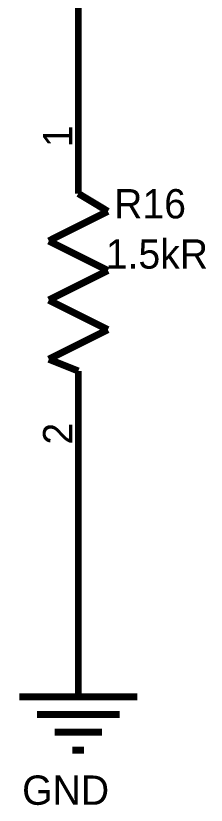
# Model space of a CAD drawing. Header units: inches. Extents: x 0 to 432, y 0 to 280.
# Drawn here: x 342.76 to 350.94, y 122.34 to 156.21 of the extents above; entities that cross this region are included whole.
import ezdxf

# ---------------------------------------------------------------- set-up
doc = ezdxf.new("R2010")
doc.units = ezdxf.units.IN
doc.layers.add('Sheet', color=255, linetype='Continuous')

msp = doc.modelspace()

# ---------------------------------------------------------------- linework, layer by layer
at = {"layer": 'Sheet'}
for points in [[(345.447, 153.659, 0.3, 0.3, 0), (345.447, 158.746, 0.3, 0.3, 0)], [(345.447, 148.583, 0.3, 0.3, 0), (345.447, 153.659, 0.3, 0.3, 0)], [(345.447, 148.583, 0.3, 0.3, 0), (345.447, 149.346, 0.3, 0.3, 0)], [(345.447, 148.583, 0.3, 0.3, 0), (346.716, 147.819, 0.3, 0.3, 0)], [(346.716, 147.819, 0.3, 0.3, 0), (344.178, 146.55, 0.3, 0.3, 0)], [(344.178, 146.55, 0.3, 0.3, 0), (346.716, 145.281, 0.3, 0.3, 0)], [(346.716, 145.281, 0.3, 0.3, 0), (344.178, 144.012, 0.3, 0.3, 0)], [(344.178, 144.012, 0.3, 0.3, 0), (346.716, 142.743, 0.3, 0.3, 0)], [(346.716, 142.743, 0.3, 0.3, 0), (344.178, 141.474, 0.3, 0.3, 0)], [(344.178, 141.474, 0.3, 0.3, 0), (345.447, 140.969, 0.3, 0.3, 0)], [(345.447, 140.969, 0.3, 0.3, 0), (345.447, 135.882, 0.3, 0.3, 0)], [(345.447, 140.969, 0.3, 0.3, 0), (345.447, 140.205, 0.3, 0.3, 0)], [(345.447, 135.882, 0.3, 0.3, 0), (345.447, 129.537, 0.3, 0.3, 0)], [(345.447, 129.537, 0.3, 0.3, 0), (345.447, 126.999, 0.3, 0.3, 0)], [(342.909, 126.999, 0.3, 0.3, 0), (347.985, 126.999, 0.3, 0.3, 0)], [(343.672, 126.235, 0.3, 0.3, 0), (347.221, 126.235, 0.3, 0.3, 0)], [(344.425, 125.472, 0.3, 0.3, 0), (346.458, 125.472, 0.3, 0.3, 0)], [(345.188, 124.708, 0.3, 0.3, 0), (345.694, 124.708, 0.3, 0.3, 0)]]:
    msp.add_lwpolyline(points, format="xyseb", dxfattribs=at)

# ---------------------------------------------------------------- texts
for s, p in [('1', (345.188, 150.571)), ('2', (345.188, 137.813))]:
    msp.add_text(s, height=1.258, rotation=90, dxfattribs=at).set_placement(p)
for s, p in [('R16', (346.985, 147.516)), ('1.5kR', (346.626, 145.36)), ('GND', (343.032, 122.361))]:
    msp.add_text(s, height=1.2577, dxfattribs=at).set_placement(p)

doc.saveas('drawing.dxf')
